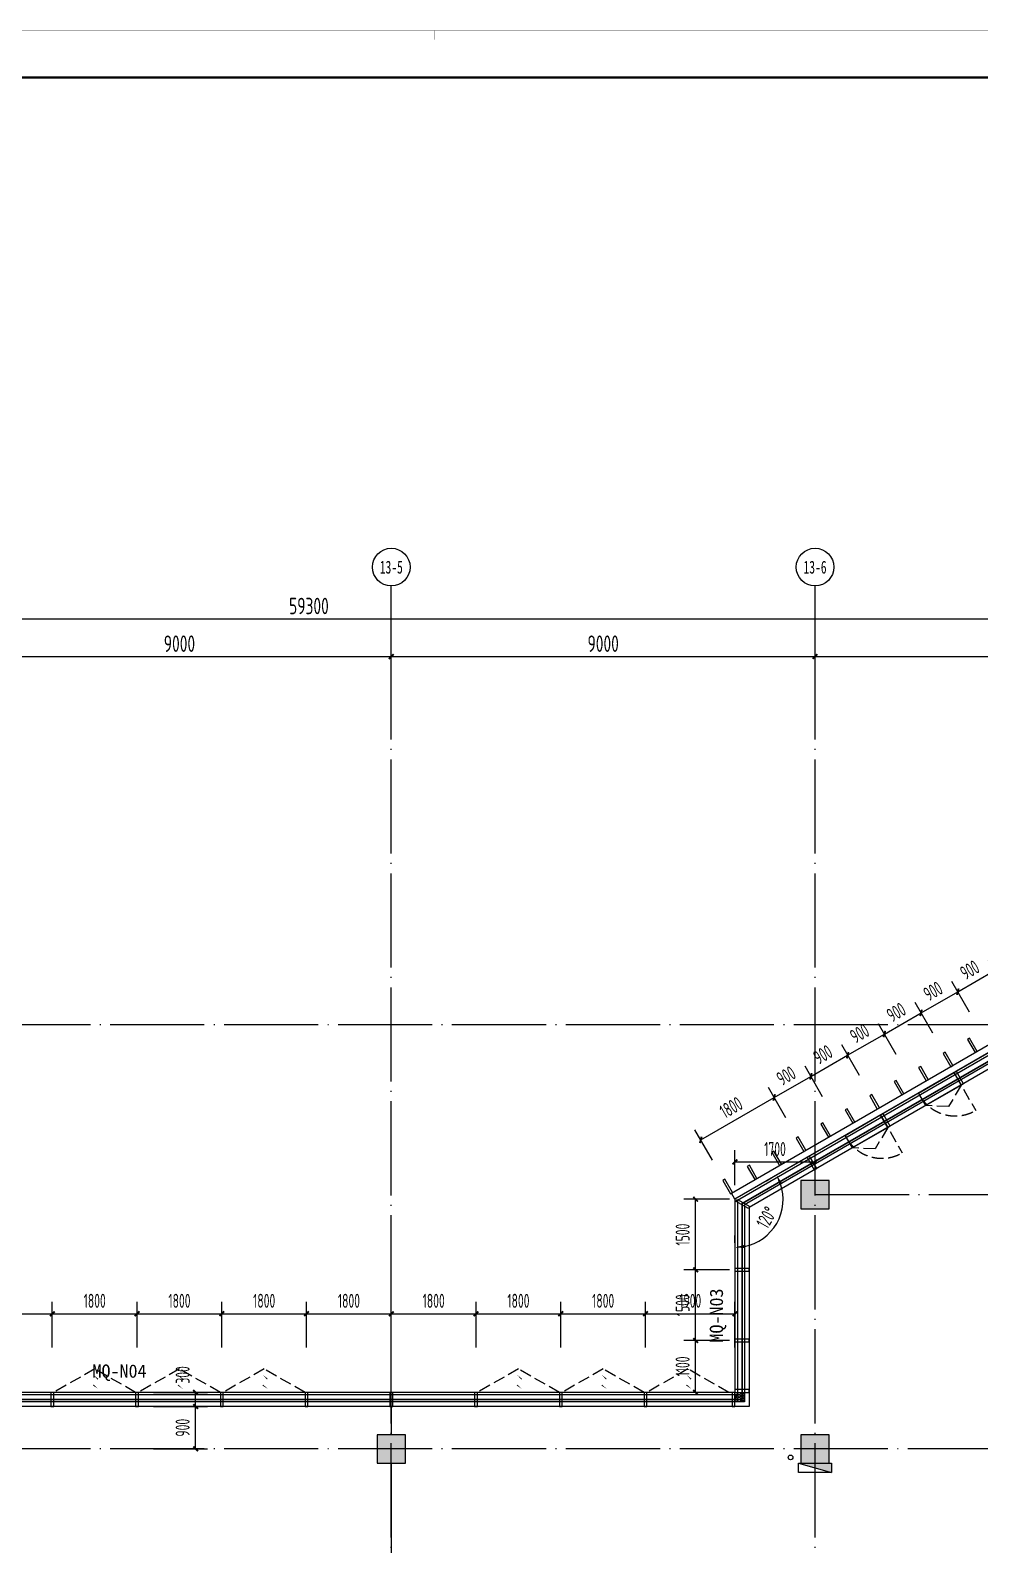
# Model space of a CAD drawing. Extents: x -228436 to 200315, y -41539 to 163917.
# Drawn here: x 22832 to 42998, y 69366 to 101517 of the extents above; entities that cross this region are included whole.
import ezdxf
from ezdxf.enums import TextEntityAlignment as Align

# ---------------------------------------------------------------- set-up
doc = ezdxf.new("R2010")
doc.units = 0
doc.header["$LTSCALE"] = 1000
doc.header["$MEASUREMENT"] = 0
for name, pattern in [('13#楼幕墙$0$DASH', [0.35, 0.25, -0.1]), ('X-104 13#平面$0$109 3#平面$0$DASH', [0.35, 0.25, -0.1]), ('X-104 13#平面$0$ACAD_ISO05W100', [34, 24, -3, 0.5, -3, 0.5, -3]), ('X-104 13#平面$0$DOTE', [2.42, 2, -0.2, 0.02, -0.2])]:
    doc.linetypes.add(name, pattern=pattern)
for name, color, linetype in [('01-标注_尺寸', 124, 'Continuous'), ('13#楼幕墙$0$A-C_幕墙龙骨', 133, 'Continuous'), ('13#楼幕墙$0$A-C_玻璃幕墙', 140, 'Continuous'), ('13#楼幕墙$0$A-C_窗', 140, 'Continuous'), ('13#楼幕墙$0$A-TECH_结构', 21, 'Continuous'), ('13#楼幕墙$0$D-铝板', 181, 'Continuous'), ('AXIS_TEXT', 7, 'Continuous'), ('PUB_HATCH', 8, 'Continuous'), ('PUB_WALL', 9, 'Continuous'), ('X-104 13#平面$0$01-标注_轴线坐标', 132, 'Continuous'), ('X-104 13#平面$0$02-TEXT_标注', 130, 'Continuous'), ('X-104 13#平面$0$02-TEXT_轴号', 7, 'Continuous'), ('X-104 13#平面$0$A-TECH_暖通', 6, 'Continuous'), ('X-104 13#平面$0$A-TECH_水', 3, 'Continuous'), ('X-104 13#平面$0$A-TECH_结构', 21, 'Continuous'), ('X-104 13#平面$0$A_AXIS-轴线', 36, 'X-104 13#平面$0$DOTE'), ('X-104 13#平面$0$A_STR-砼柱', 51, 'Continuous')]:
    doc.layers.add(name, color=color, linetype=linetype)
doc.layers.add('X-104 13#平面$0$000套内', color=226, linetype='Continuous', lineweight=30, plot=False)
doc.styles.add('_TCH_DIM_T3', font='ros1.shx', dxfattribs={"width": 0.705882, "bigfont": 'jd.shx'})
doc.styles.add('COMPLEX', font='COMPLEX')
doc.styles.add('X-104 13#平面$0$_TCH_AXIS', font='STXIHEI_0.TTF', dxfattribs={"width": 0.75})
doc.styles.add('X-104 13#平面$0$_TCH_DIM_T3', font='ros1.shx', dxfattribs={"width": 0.8, "bigfont": 'jd.shx'})
doc.dimstyles.new('_TCH_ARCH&&100', dxfattribs={"dimtxt": 297.5, "dimasz": 100, "dimexe": 250, "dimexo": 300, "dimgap": 126.25, "dimtad": 1, "dimdec": 0, "dimzin": 0, "dimdsep": 46, "dimtxsty": '_TCH_DIM_T3', "dimblk": 'ARCHTICK', "dimcen": 0.09, "dimclrt": 7, "dimazin": 2, "dimtfac": 1, "dimtdec": 0, "dimtix": 1, "dimtmove": 2, "dimatfit": 3, "dimfxl": 0, "dimtolj": 1, "dimtzin": 0, "dimarcsym": 0})
doc.dimstyles.new('_TCH_ARROW&&100', dxfattribs={"dimtxt": 297.5, "dimasz": 200, "dimexe": 250, "dimexo": 300, "dimgap": 100, "dimtad": 1, "dimdec": 0, "dimzin": 0, "dimdsep": 46, "dimtxsty": '_TCH_DIM_T3', "dimcen": 0.09, "dimclrt": 7, "dimazin": 2, "dimtfac": 1, "dimtdec": 0, "dimtix": 1, "dimtmove": 2, "dimatfit": 3, "dimfxl": 0, "dimtolj": 1, "dimtzin": 0, "dimarcsym": 0})
doc.dimstyles.new('X-104 13#平面$0$_TCH_ARCH&&100', dxfattribs={"dimtxt": 350, "dimasz": 100, "dimexe": 250, "dimexo": 300, "dimgap": 100, "dimtad": 1, "dimdec": 0, "dimzin": 0, "dimdsep": 46, "dimtxsty": 'X-104 13#平面$0$_TCH_DIM_T3', "dimblk": 'X-104 13#平面$0$_ArchTick', "dimcen": 0.09, "dimclrt": 7, "dimazin": 2, "dimtfac": 1, "dimtdec": 0, "dimtix": 1, "dimtmove": 2, "dimatfit": 3, "dimfxl": 0, "dimtolj": 1, "dimtzin": 0, "dimarcsym": 0})

# ---------------------------------------------------------------- blocks, each defined once
blk = doc.blocks.new('图框-A1')
for points, const_width in [([(0, 0), (841, 0), (841, 594), (0, 594)], 0.05), ([(766, 584), (25, 584), (25, 10), (766, 10)], 0.5)]:
    blk.add_lwpolyline(points, close=True, dxfattribs=dict(const_width=const_width))
at = {"const_width": 0.05}
blk.add_lwpolyline([(420.5, 594), (420.5, 592)], dxfattribs=at)
blk = doc.blocks.new('13#楼幕墙$0$A$C2B4E24BF')
at = {"linetype": '13#楼幕墙$0$DASH'}
for points in [[(5, 50), (5, 920)], [(5, 300), (460, 557), (875, 300)]]:
    blk.add_lwpolyline(points, dxfattribs=at)
blk.add_lwpolyline([(5, 0), (875, 0), (875, 300), (5, 300)], close=True)
blk.add_arc((5, 50), 870, 0, 90, dxfattribs=at)
blk = doc.blocks.new('13#楼幕墙$0$A$C62EA228A')
at = {"linetype": '13#楼幕墙$0$DASH'}
blk.add_lwpolyline([(10, -300), (-860, -797), (-1730, -300)], dxfattribs=at)
at = {"layer": '13#楼幕墙$0$A-C_玻璃幕墙', "color": 1}
blk.add_lwpolyline([(-889, -674, 0, 25, 0), (-792, -580, 0, 0, 0), (-890, -456, 25, 0, 0), (-786, -374, 0, 0, 0)], format="xyseb", dxfattribs=at)
blk = doc.blocks.new('13#楼幕墙$0$ccdididi')
blk.add_lwpolyline([(50, 325), (0, 325), (0, 0), (50, 0)], close=True)
blk = doc.blocks.new('13#楼幕墙$0$A$C7A413A1D')
blk.add_lwpolyline([(-70, -300), (-10, -300), (-10, 0), (-70, 0)], close=True)
blk = doc.blocks.new('13#楼幕墙$0$$LinePat$岩棉板')
at = {"color": 0}
for p, q in [((0, -17), (12, -67)), ((12, -67), (24, -17))]:
    blk.add_line(p, q, dxfattribs=at)
for centre, start, end in [((12, -17), 0, 180), ((0, -67), 270, 0), ((24, -67), 180, 270)]:
    blk.add_arc(centre, 12, start, end, dxfattribs=at)
at = {"layer": 'Defpoints'}
blk.add_point((0, 0), dxfattribs=at)
at = {"layer": 'Defpoints', "color": 0}
blk.add_point((24, -84), dxfattribs=at)
blk = doc.blocks.new('*U121')
for points in [[(150, 150), (150, 200), (0, 200), (0, 0), (150, 0)], [(150, 0), (200, 0), (200, 150), (150, 150)]]:
    blk.add_lwpolyline(points)
at = {"color": 8, "yscale": 1.782568518697715, "zscale": 1.782568518697715}
for p, xscale, rotation in [((150, 200), 2.083067894769967, 270), ((150, 150), 2.083067894769967, 270), ((150, 100), 2.083067894769967, 270), ((150, 50), 2.083067894769967, 270), ((200, 0), 2.083333331597222, 180)]:
    blk.add_blockref('13#楼幕墙$0$$LinePat$岩棉板', p, dxfattribs=dict(at, xscale=xscale, rotation=rotation))
blk = doc.blocks.new('13#楼幕墙')
at = {"layer": '13#楼幕墙$0$A-C_幕墙龙骨'}
blk.add_lwpolyline([(38113, 76548), (38087, 76505), (37828, 76655), (37853, 76698)], close=True, dxfattribs=at)
at = {"layer": '13#楼幕墙$0$A-C_玻璃幕墙'}
for p, q in [((53293, 85645), (37800, 76700)), ((53288, 85584), (37850, 76671)), ((53272, 85402), (38000, 76585)), ((37800, 76700), (37800, 72600)), ((37850, 76671), (37850, 72550)), ((38000, 76585), (38000, 72400)), ((38000, 72400), (12440, 72400)), ((37850, 72550), (12485, 72550)), ((37800, 72600), (12500, 72600))]:
    blk.add_line(p, q, dxfattribs=at)
at = {"layer": '13#楼幕墙$0$A-TECH_结构'}
blk.add_lwpolyline([(4402, 77600), (-600, 77600), (-600, 60000), (21800, 60000), (21800, 61600), (58100, 61600), (58100, 81220), (53261, 85280), (38100, 76527), (38100, 72300), (12410, 72300), (4402, 77600)], dxfattribs=at)
at = {"layer": '13#楼幕墙$0$D-铝板'}
blk.add_lwpolyline([(37725, 76830), (53309, 85827), (53293, 85645), (37800, 76700)], close=True, dxfattribs=at)
at = {"layer": '13#楼幕墙$0$A-C_幕墙龙骨'}
for p, rotation in [((42514, 79416), 29.95337307627283), ((40954, 78518), 29.95337307627283), ((39394, 77619), 29.95337307627283), ((37800, 75240), 90), ((37800, 73740), 90), ((37800, 72670), 90)]:
    blk.add_blockref('13#楼幕墙$0$A$C7A413A1D', p, dxfattribs=dict(at, rotation=rotation))
for p in [(23340, 72600), (25140, 72600), (26940, 72600), (28740, 72600), (30540, 72600), (32340, 72600), (34140, 72600), (35940, 72600), (37810, 72600)]:
    blk.add_blockref('13#楼幕墙$0$A$C7A413A1D', p, dxfattribs=at)
at = {"layer": '13#楼幕墙$0$A-C_幕墙龙骨', "xscale": -1}
blk.add_blockref('*U121', (38000, 72400), dxfattribs=at)
at = {"layer": '13#楼幕墙$0$A-C_窗', "rotation": 209.9533730763658}
for p in [(42457, 79384), (40898, 78485)]:
    blk.add_blockref('13#楼幕墙$0$A$C2B4E24BF', p, dxfattribs=at)
at = {"layer": '13#楼幕墙$0$A-C_窗', "xscale": -1, "rotation": 180}
for p in [(25060, 72300), (26860, 72300), (28660, 72300), (34060, 72300), (35860, 72300), (37660, 72300)]:
    blk.add_blockref('13#楼幕墙$0$A$C62EA228A', p, dxfattribs=at)
at = {"layer": '13#楼幕墙$0$D-铝板', "rotation": 29.95337307636523}
for p in [(42902, 79813), (42382, 79514), (41863, 79214), (41343, 78915), (40823, 78615), (40303, 78315), (39783, 78016), (39263, 77716), (38743, 77417), (38224, 77117), (37704, 76818)]:
    blk.add_blockref('13#楼幕墙$0$ccdididi', p, dxfattribs=at)
blk = doc.blocks.new('_AXISO')
blk.add_circle((0, 0), 0.5)
at = {"layer": 'AXIS_TEXT', "style": 'COMPLEX', "width": 1.041667}
blk.add_attdef('A', text='', height=0.56, dxfattribs=at).set_placement((-0.25, -0.28), (0.25, -0.28), align=Align.FIT)
blk = doc.blocks.new('X-104 13#平面$0$_ArchTick')
at = {"color": 0, "linetype": 'ByBlock', "const_width": 0.4}
blk.add_lwpolyline([(-0.5, -0.5), (0.5, 0.5)], dxfattribs=at)
blk = doc.blocks.new('*D751')
at = {"layer": 'Defpoints', "color": 0, "transparency": 16777216}
for p in [(58400, 26620), (-900, 24620), (58400, 24620)]:
    blk.add_point(p, dxfattribs=at)
at = {"layer": 'X-104 13#平面$0$01-标注_轴线坐标', "color": 0, "lineweight": -2, "transparency": 16777216}
for p, q in [((-900, 24920), (-900, 26870)), ((58400, 24920), (58400, 26870)), ((-900, 26620), (58400, 26620))]:
    blk.add_line(p, q, dxfattribs=at)
at = {"layer": 'X-104 13#平面$0$01-标注_轴线坐标', "color": 0, "lineweight": -2, "transparency": 16777216, "xscale": 100, "yscale": 100, "zscale": 100, "rotation": 180}
blk.add_blockref('X-104 13#平面$0$_ArchTick', (-900, 26620), dxfattribs=at)
at = {"layer": 'X-104 13#平面$0$01-标注_轴线坐标', "color": 0, "lineweight": -2, "transparency": 16777216, "xscale": 100, "yscale": 100, "zscale": 100}
blk.add_blockref('X-104 13#平面$0$_ArchTick', (58400, 26620), dxfattribs=at)
at = {"layer": 'X-104 13#平面$0$01-标注_轴线坐标', "color": 7, "transparency": 16777216, "insert": (28750, 26895), "char_height": 350, "attachment_point": 5, "style": 'X-104 13#平面$0$_TCH_DIM_T3'}
blk.add_mtext('\\A1;59300', dxfattribs=at)
blk = doc.blocks.new('*D756')
at = {"layer": 'Defpoints', "color": 0, "transparency": 16777216}
for p in [(30500, 25820), (21500, 24620), (30500, 24620)]:
    blk.add_point(p, dxfattribs=at)
at = {"layer": 'X-104 13#平面$0$01-标注_轴线坐标', "color": 0, "lineweight": -2, "transparency": 16777216}
for p, q in [((21500, 24920), (21500, 26070)), ((30500, 24920), (30500, 26070)), ((21500, 25820), (30500, 25820))]:
    blk.add_line(p, q, dxfattribs=at)
at = {"layer": 'X-104 13#平面$0$01-标注_轴线坐标', "color": 0, "lineweight": -2, "transparency": 16777216, "xscale": 100, "yscale": 100, "zscale": 100, "rotation": 180}
blk.add_blockref('X-104 13#平面$0$_ArchTick', (21500, 25820), dxfattribs=at)
at = {"layer": 'X-104 13#平面$0$01-标注_轴线坐标', "color": 0, "lineweight": -2, "transparency": 16777216, "xscale": 100, "yscale": 100, "zscale": 100}
blk.add_blockref('X-104 13#平面$0$_ArchTick', (30500, 25820), dxfattribs=at)
at = {"layer": 'X-104 13#平面$0$01-标注_轴线坐标', "color": 7, "transparency": 16777216, "insert": (26000, 26095), "char_height": 350, "attachment_point": 5, "style": 'X-104 13#平面$0$_TCH_DIM_T3'}
blk.add_mtext('\\A1;9000', dxfattribs=at)
blk = doc.blocks.new('*D757')
at = {"layer": 'Defpoints', "color": 0, "transparency": 16777216}
for p in [(39500, 25820), (30500, 24620), (39500, 24620)]:
    blk.add_point(p, dxfattribs=at)
at = {"layer": 'X-104 13#平面$0$01-标注_轴线坐标', "color": 0, "lineweight": -2, "transparency": 16777216}
for p, q in [((30500, 24920), (30500, 26070)), ((39500, 24920), (39500, 26070)), ((30500, 25820), (39500, 25820))]:
    blk.add_line(p, q, dxfattribs=at)
at = {"layer": 'X-104 13#平面$0$01-标注_轴线坐标', "color": 0, "lineweight": -2, "transparency": 16777216, "xscale": 100, "yscale": 100, "zscale": 100, "rotation": 180}
blk.add_blockref('X-104 13#平面$0$_ArchTick', (30500, 25820), dxfattribs=at)
at = {"layer": 'X-104 13#平面$0$01-标注_轴线坐标', "color": 0, "lineweight": -2, "transparency": 16777216, "xscale": 100, "yscale": 100, "zscale": 100}
blk.add_blockref('X-104 13#平面$0$_ArchTick', (39500, 25820), dxfattribs=at)
at = {"layer": 'X-104 13#平面$0$01-标注_轴线坐标', "color": 7, "transparency": 16777216, "insert": (35000, 26095), "char_height": 350, "attachment_point": 5, "style": 'X-104 13#平面$0$_TCH_DIM_T3'}
blk.add_mtext('\\A1;9000', dxfattribs=at)
blk = doc.blocks.new('*D758')
at = {"layer": 'Defpoints', "color": 0, "transparency": 16777216}
for p in [(48500, 25820), (39500, 24620), (48500, 24620)]:
    blk.add_point(p, dxfattribs=at)
at = {"layer": 'X-104 13#平面$0$01-标注_轴线坐标', "color": 0, "lineweight": -2, "transparency": 16777216}
for p, q in [((39500, 24920), (39500, 26070)), ((48500, 24920), (48500, 26070)), ((39500, 25820), (48500, 25820))]:
    blk.add_line(p, q, dxfattribs=at)
at = {"layer": 'X-104 13#平面$0$01-标注_轴线坐标', "color": 0, "lineweight": -2, "transparency": 16777216, "xscale": 100, "yscale": 100, "zscale": 100, "rotation": 180}
blk.add_blockref('X-104 13#平面$0$_ArchTick', (39500, 25820), dxfattribs=at)
at = {"layer": 'X-104 13#平面$0$01-标注_轴线坐标', "color": 0, "lineweight": -2, "transparency": 16777216, "xscale": 100, "yscale": 100, "zscale": 100}
blk.add_blockref('X-104 13#平面$0$_ArchTick', (48500, 25820), dxfattribs=at)
at = {"layer": 'X-104 13#平面$0$01-标注_轴线坐标', "color": 7, "transparency": 16777216, "insert": (44000, 26095), "char_height": 350, "attachment_point": 5, "style": 'X-104 13#平面$0$_TCH_DIM_T3'}
blk.add_mtext('\\A1;9000', dxfattribs=at)
blk = doc.blocks.new('X-104 13#平面$0$$TwtSys$00000434')
for p, q in [((-0.5, 0.5), (-0.5, -0.5)), ((-0.5, -0.5), (0.5, 0.5)), ((0.5, 0.5), (-0.5, 0.5)), ((0.5, -0.5), (0.5, 0.5)), ((-0.5, -0.5), (0.5, -0.5))]:
    blk.add_line(p, q)
blk.add_solid([(0.5, -0.5), (0.5, 0.5), (-0.5, -0.5)])
blk = doc.blocks.new('X-104 13#平面$0$A$C55540B70')
at = {"layer": 'X-104 13#平面$0$A-TECH_水'}
blk.add_circle((-18520, 71220), 50, dxfattribs=at)
at = {"layer": 'X-104 13#平面$0$A-TECH_水', "xscale": -700, "yscale": 200, "zscale": 700, "rotation": 180}
blk.add_blockref('X-104 13#平面$0$$TwtSys$00000434', (-18000, 71000), dxfattribs=at)
blk = doc.blocks.new('_FZH')
blk.add_lwpolyline([(-0.5, -0.5), (0.5, -0.5), (0.5, 0.5), (-0.5, 0.5)], close=True)
at = {"layer": 'PUB_HATCH'}
blk.add_solid([(-0.5, -0.5), (0.5, -0.5), (-0.5, 0.5), (0.5, 0.5)], dxfattribs=at)
blk = doc.blocks.new('_ArchTick')
at = {"color": 0, "linetype": 'ByBlock', "const_width": 0.4}
blk.add_lwpolyline([(-0.5, -0.5), (0.5, 0.5)], dxfattribs=at)
blk = doc.blocks.new('*D260')
at = {"layer": '01-标注_尺寸', "color": 0, "lineweight": -2, "transparency": 16777216}
for p, q in [((37684, 73700), (36713, 73700)), ((36963, 72600), (36963, 73700)), ((37684, 72600), (36713, 72600))]:
    blk.add_line(p, q, dxfattribs=at)
at = {"layer": 'Defpoints', "color": 0, "transparency": 16777216}
for p in [(36963, 73700), (37984, 73700), (37984, 72600)]:
    blk.add_point(p, dxfattribs=at)
at = {"layer": '01-标注_尺寸', "color": 0, "lineweight": -2, "transparency": 16777216, "xscale": 100, "yscale": 100, "zscale": 100}
for p, rotation in [((36963, 73700), 90), ((36963, 72600), 270)]:
    blk.add_blockref('_ArchTick', p, dxfattribs=dict(at, rotation=rotation))
at = {"layer": '01-标注_尺寸', "color": 7, "transparency": 16777216, "insert": (36688, 73150), "char_height": 297.5, "attachment_point": 5, "rotation": 90, "style": '_TCH_DIM_T3'}
blk.add_mtext('\\A1;1100', dxfattribs=at)
blk = doc.blocks.new('*D261')
at = {"layer": '01-标注_尺寸', "color": 0, "lineweight": -2, "transparency": 16777216}
for p, q in [((37684, 75200), (36713, 75200)), ((36963, 73700), (36963, 75200)), ((37684, 73700), (36713, 73700))]:
    blk.add_line(p, q, dxfattribs=at)
at = {"layer": 'Defpoints', "color": 0, "transparency": 16777216}
for p in [(36963, 75200), (37984, 75200), (37984, 73700)]:
    blk.add_point(p, dxfattribs=at)
at = {"layer": '01-标注_尺寸', "color": 0, "lineweight": -2, "transparency": 16777216, "xscale": 100, "yscale": 100, "zscale": 100}
for p, rotation in [((36963, 75200), 90), ((36963, 73700), 270)]:
    blk.add_blockref('_ArchTick', p, dxfattribs=dict(at, rotation=rotation))
at = {"layer": '01-标注_尺寸', "color": 7, "transparency": 16777216, "insert": (36688, 74450), "char_height": 297.5, "attachment_point": 5, "rotation": 90, "style": '_TCH_DIM_T3'}
blk.add_mtext('\\A1;1500', dxfattribs=at)
blk = doc.blocks.new('*D262')
at = {"layer": '01-标注_尺寸', "color": 0, "lineweight": -2, "transparency": 16777216}
for p, q in [((37684, 76700), (36713, 76700)), ((36963, 75200), (36963, 76700)), ((37684, 75200), (36713, 75200))]:
    blk.add_line(p, q, dxfattribs=at)
at = {"layer": 'Defpoints', "color": 0, "transparency": 16777216}
for p in [(36963, 76700), (37984, 76700), (37984, 75200)]:
    blk.add_point(p, dxfattribs=at)
at = {"layer": '01-标注_尺寸', "color": 0, "lineweight": -2, "transparency": 16777216, "xscale": 100, "yscale": 100, "zscale": 100}
for p, rotation in [((36963, 76700), 90), ((36963, 75200), 270)]:
    blk.add_blockref('_ArchTick', p, dxfattribs=dict(at, rotation=rotation))
at = {"layer": '01-标注_尺寸', "color": 7, "transparency": 16777216, "insert": (36688, 75950), "char_height": 297.5, "attachment_point": 5, "rotation": 90, "style": '_TCH_DIM_T3'}
blk.add_mtext('\\A1;1500', dxfattribs=at)
blk = doc.blocks.new('*D292')
at = {"layer": '01-标注_尺寸', "color": 0, "lineweight": -2, "transparency": 16777216}
for p, q in [((25450, 72600), (26593, 72600)), ((26343, 72300), (26343, 72600)), ((25450, 72300), (26593, 72300))]:
    blk.add_line(p, q, dxfattribs=at)
at = {"layer": 'Defpoints', "color": 0, "transparency": 16777216}
for p in [(25150, 72600), (26343, 72600), (25150, 72300)]:
    blk.add_point(p, dxfattribs=at)
at = {"layer": '01-标注_尺寸', "color": 0, "lineweight": -2, "transparency": 16777216, "xscale": 100, "yscale": 100, "zscale": 100}
for p, rotation in [((26343, 72600), 90), ((26343, 72300), 270)]:
    blk.add_blockref('_ArchTick', p, dxfattribs=dict(at, rotation=rotation))
at = {"layer": '01-标注_尺寸', "color": 7, "transparency": 16777216, "insert": (26068, 72970), "char_height": 297.5, "attachment_point": 5, "rotation": 90, "style": '_TCH_DIM_T3'}
blk.add_mtext('\\A1;300', dxfattribs=at)
blk = doc.blocks.new('*D293')
at = {"layer": '01-标注_尺寸', "color": 0, "lineweight": -2, "transparency": 16777216}
for p, q in [((25450, 72300), (26593, 72300)), ((26343, 71400), (26343, 72300)), ((25450, 71400), (26593, 71400))]:
    blk.add_line(p, q, dxfattribs=at)
at = {"layer": 'Defpoints', "color": 0, "transparency": 16777216}
for p in [(25150, 72300), (26343, 72300), (25150, 71400)]:
    blk.add_point(p, dxfattribs=at)
at = {"layer": '01-标注_尺寸', "color": 0, "lineweight": -2, "transparency": 16777216, "xscale": 100, "yscale": 100, "zscale": 100}
for p, rotation in [((26343, 72300), 90), ((26343, 71400), 270)]:
    blk.add_blockref('_ArchTick', p, dxfattribs=dict(at, rotation=rotation))
at = {"layer": '01-标注_尺寸', "color": 7, "transparency": 16777216, "insert": (26068, 71850), "char_height": 297.5, "attachment_point": 5, "rotation": 90, "style": '_TCH_DIM_T3'}
blk.add_mtext('\\A1;900', dxfattribs=at)
blk = doc.blocks.new('*D534')
at = {"layer": '01-标注_尺寸', "color": 0, "lineweight": -2, "transparency": 16777216}
for p, q in [((21500, 73550), (21500, 74519)), ((23300, 73550), (23300, 74519)), ((21500, 74269), (23300, 74269))]:
    blk.add_line(p, q, dxfattribs=at)
at = {"layer": 'Defpoints', "color": 0, "transparency": 16777216}
for p in [(23300, 74269), (21500, 73250), (23300, 73250)]:
    blk.add_point(p, dxfattribs=at)
at = {"layer": '01-标注_尺寸', "color": 0, "lineweight": -2, "transparency": 16777216, "xscale": 100, "yscale": 100, "zscale": 100, "rotation": 180}
blk.add_blockref('_ArchTick', (21500, 74269), dxfattribs=at)
at = {"layer": '01-标注_尺寸', "color": 0, "lineweight": -2, "transparency": 16777216, "xscale": 100, "yscale": 100, "zscale": 100}
blk.add_blockref('_ArchTick', (23300, 74269), dxfattribs=at)
at = {"layer": '01-标注_尺寸', "color": 7, "transparency": 16777216, "insert": (22400, 74544), "char_height": 297.5, "attachment_point": 5, "style": '_TCH_DIM_T3'}
blk.add_mtext('\\A1;1800', dxfattribs=at)
blk = doc.blocks.new('*D535')
at = {"layer": '01-标注_尺寸', "color": 0, "lineweight": -2, "transparency": 16777216}
for p, q in [((23300, 73550), (23300, 74519)), ((25100, 73550), (25100, 74519)), ((23300, 74269), (25100, 74269))]:
    blk.add_line(p, q, dxfattribs=at)
at = {"layer": 'Defpoints', "color": 0, "transparency": 16777216}
for p in [(25100, 74269), (23300, 73250), (25100, 73250)]:
    blk.add_point(p, dxfattribs=at)
at = {"layer": '01-标注_尺寸', "color": 0, "lineweight": -2, "transparency": 16777216, "xscale": 100, "yscale": 100, "zscale": 100, "rotation": 180}
blk.add_blockref('_ArchTick', (23300, 74269), dxfattribs=at)
at = {"layer": '01-标注_尺寸', "color": 0, "lineweight": -2, "transparency": 16777216, "xscale": 100, "yscale": 100, "zscale": 100}
blk.add_blockref('_ArchTick', (25100, 74269), dxfattribs=at)
at = {"layer": '01-标注_尺寸', "color": 7, "transparency": 16777216, "insert": (24200, 74544), "char_height": 297.5, "attachment_point": 5, "style": '_TCH_DIM_T3'}
blk.add_mtext('\\A1;1800', dxfattribs=at)
blk = doc.blocks.new('*D536')
at = {"layer": '01-标注_尺寸', "color": 0, "lineweight": -2, "transparency": 16777216}
for p, q in [((25100, 73550), (25100, 74519)), ((26900, 73550), (26900, 74519)), ((25100, 74269), (26900, 74269))]:
    blk.add_line(p, q, dxfattribs=at)
at = {"layer": 'Defpoints', "color": 0, "transparency": 16777216}
for p in [(26900, 74269), (25100, 73250), (26900, 73250)]:
    blk.add_point(p, dxfattribs=at)
at = {"layer": '01-标注_尺寸', "color": 0, "lineweight": -2, "transparency": 16777216, "xscale": 100, "yscale": 100, "zscale": 100, "rotation": 180}
blk.add_blockref('_ArchTick', (25100, 74269), dxfattribs=at)
at = {"layer": '01-标注_尺寸', "color": 0, "lineweight": -2, "transparency": 16777216, "xscale": 100, "yscale": 100, "zscale": 100}
blk.add_blockref('_ArchTick', (26900, 74269), dxfattribs=at)
at = {"layer": '01-标注_尺寸', "color": 7, "transparency": 16777216, "insert": (26000, 74544), "char_height": 297.5, "attachment_point": 5, "style": '_TCH_DIM_T3'}
blk.add_mtext('\\A1;1800', dxfattribs=at)
blk = doc.blocks.new('*D537')
at = {"layer": '01-标注_尺寸', "color": 0, "lineweight": -2, "transparency": 16777216}
for p, q in [((26900, 73550), (26900, 74519)), ((28700, 73550), (28700, 74519)), ((26900, 74269), (28700, 74269))]:
    blk.add_line(p, q, dxfattribs=at)
at = {"layer": 'Defpoints', "color": 0, "transparency": 16777216}
for p in [(28700, 74269), (26900, 73250), (28700, 73250)]:
    blk.add_point(p, dxfattribs=at)
at = {"layer": '01-标注_尺寸', "color": 0, "lineweight": -2, "transparency": 16777216, "xscale": 100, "yscale": 100, "zscale": 100, "rotation": 180}
blk.add_blockref('_ArchTick', (26900, 74269), dxfattribs=at)
at = {"layer": '01-标注_尺寸', "color": 0, "lineweight": -2, "transparency": 16777216, "xscale": 100, "yscale": 100, "zscale": 100}
blk.add_blockref('_ArchTick', (28700, 74269), dxfattribs=at)
at = {"layer": '01-标注_尺寸', "color": 7, "transparency": 16777216, "insert": (27800, 74544), "char_height": 297.5, "attachment_point": 5, "style": '_TCH_DIM_T3'}
blk.add_mtext('\\A1;1800', dxfattribs=at)
blk = doc.blocks.new('*D538')
at = {"layer": '01-标注_尺寸', "color": 0, "lineweight": -2, "transparency": 16777216}
for p, q in [((28700, 73550), (28700, 74519)), ((30500, 73550), (30500, 74519)), ((28700, 74269), (30500, 74269))]:
    blk.add_line(p, q, dxfattribs=at)
at = {"layer": 'Defpoints', "color": 0, "transparency": 16777216}
for p in [(30500, 74269), (28700, 73250), (30500, 73250)]:
    blk.add_point(p, dxfattribs=at)
at = {"layer": '01-标注_尺寸', "color": 0, "lineweight": -2, "transparency": 16777216, "xscale": 100, "yscale": 100, "zscale": 100, "rotation": 180}
blk.add_blockref('_ArchTick', (28700, 74269), dxfattribs=at)
at = {"layer": '01-标注_尺寸', "color": 0, "lineweight": -2, "transparency": 16777216, "xscale": 100, "yscale": 100, "zscale": 100}
blk.add_blockref('_ArchTick', (30500, 74269), dxfattribs=at)
at = {"layer": '01-标注_尺寸', "color": 7, "transparency": 16777216, "insert": (29600, 74544), "char_height": 297.5, "attachment_point": 5, "style": '_TCH_DIM_T3'}
blk.add_mtext('\\A1;1800', dxfattribs=at)
blk = doc.blocks.new('*D539')
at = {"layer": '01-标注_尺寸', "color": 0, "lineweight": -2, "transparency": 16777216}
for p, q in [((30500, 73550), (30500, 74519)), ((32300, 73550), (32300, 74519)), ((30500, 74269), (32300, 74269))]:
    blk.add_line(p, q, dxfattribs=at)
at = {"layer": 'Defpoints', "color": 0, "transparency": 16777216}
for p in [(32300, 74269), (30500, 73250), (32300, 73250)]:
    blk.add_point(p, dxfattribs=at)
at = {"layer": '01-标注_尺寸', "color": 0, "lineweight": -2, "transparency": 16777216, "xscale": 100, "yscale": 100, "zscale": 100, "rotation": 180}
blk.add_blockref('_ArchTick', (30500, 74269), dxfattribs=at)
at = {"layer": '01-标注_尺寸', "color": 0, "lineweight": -2, "transparency": 16777216, "xscale": 100, "yscale": 100, "zscale": 100}
blk.add_blockref('_ArchTick', (32300, 74269), dxfattribs=at)
at = {"layer": '01-标注_尺寸', "color": 7, "transparency": 16777216, "insert": (31400, 74544), "char_height": 297.5, "attachment_point": 5, "style": '_TCH_DIM_T3'}
blk.add_mtext('\\A1;1800', dxfattribs=at)
blk = doc.blocks.new('*D540')
at = {"layer": '01-标注_尺寸', "color": 0, "lineweight": -2, "transparency": 16777216}
for p, q in [((32300, 73550), (32300, 74519)), ((34100, 73550), (34100, 74519)), ((32300, 74269), (34100, 74269))]:
    blk.add_line(p, q, dxfattribs=at)
at = {"layer": 'Defpoints', "color": 0, "transparency": 16777216}
for p in [(34100, 74269), (32300, 73250), (34100, 73250)]:
    blk.add_point(p, dxfattribs=at)
at = {"layer": '01-标注_尺寸', "color": 0, "lineweight": -2, "transparency": 16777216, "xscale": 100, "yscale": 100, "zscale": 100, "rotation": 180}
blk.add_blockref('_ArchTick', (32300, 74269), dxfattribs=at)
at = {"layer": '01-标注_尺寸', "color": 0, "lineweight": -2, "transparency": 16777216, "xscale": 100, "yscale": 100, "zscale": 100}
blk.add_blockref('_ArchTick', (34100, 74269), dxfattribs=at)
at = {"layer": '01-标注_尺寸', "color": 7, "transparency": 16777216, "insert": (33200, 74544), "char_height": 297.5, "attachment_point": 5, "style": '_TCH_DIM_T3'}
blk.add_mtext('\\A1;1800', dxfattribs=at)
blk = doc.blocks.new('*D541')
at = {"layer": '01-标注_尺寸', "color": 0, "lineweight": -2, "transparency": 16777216}
for p, q in [((34100, 73550), (34100, 74519)), ((35900, 73550), (35900, 74519)), ((34100, 74269), (35900, 74269))]:
    blk.add_line(p, q, dxfattribs=at)
at = {"layer": 'Defpoints', "color": 0, "transparency": 16777216}
for p in [(35900, 74269), (34100, 73250), (35900, 73250)]:
    blk.add_point(p, dxfattribs=at)
at = {"layer": '01-标注_尺寸', "color": 0, "lineweight": -2, "transparency": 16777216, "xscale": 100, "yscale": 100, "zscale": 100, "rotation": 180}
blk.add_blockref('_ArchTick', (34100, 74269), dxfattribs=at)
at = {"layer": '01-标注_尺寸', "color": 0, "lineweight": -2, "transparency": 16777216, "xscale": 100, "yscale": 100, "zscale": 100}
blk.add_blockref('_ArchTick', (35900, 74269), dxfattribs=at)
at = {"layer": '01-标注_尺寸', "color": 7, "transparency": 16777216, "insert": (35000, 74544), "char_height": 297.5, "attachment_point": 5, "style": '_TCH_DIM_T3'}
blk.add_mtext('\\A1;1800', dxfattribs=at)
blk = doc.blocks.new('*D542')
at = {"layer": '01-标注_尺寸', "color": 0, "lineweight": -2, "transparency": 16777216}
for p, q in [((35900, 73550), (35900, 74519)), ((37800, 73550), (37800, 74519)), ((35900, 74269), (37800, 74269))]:
    blk.add_line(p, q, dxfattribs=at)
at = {"layer": 'Defpoints', "color": 0, "transparency": 16777216}
for p in [(37800, 74269), (35900, 73250), (37800, 73250)]:
    blk.add_point(p, dxfattribs=at)
at = {"layer": '01-标注_尺寸', "color": 0, "lineweight": -2, "transparency": 16777216, "xscale": 100, "yscale": 100, "zscale": 100, "rotation": 180}
blk.add_blockref('_ArchTick', (35900, 74269), dxfattribs=at)
at = {"layer": '01-标注_尺寸', "color": 0, "lineweight": -2, "transparency": 16777216, "xscale": 100, "yscale": 100, "zscale": 100}
blk.add_blockref('_ArchTick', (37800, 74269), dxfattribs=at)
at = {"layer": '01-标注_尺寸', "color": 7, "transparency": 16777216, "insert": (36850, 74544), "char_height": 297.5, "attachment_point": 5, "style": '_TCH_DIM_T3'}
blk.add_mtext('\\A1;1900', dxfattribs=at)
blk = doc.blocks.new('*D543')
at = {"layer": '01-标注_尺寸', "color": 0, "lineweight": -2, "transparency": 16777216}
for p, q in [((37074, 77961), (38633, 78860)), ((38882, 78427), (38509, 79076)), ((37322, 77529), (36949, 78177))]:
    blk.add_line(p, q, dxfattribs=at)
at = {"layer": 'Defpoints', "color": 0, "transparency": 16777216}
for p in [(38633, 78860), (39032, 78168), (37472, 77269)]:
    blk.add_point(p, dxfattribs=at)
at = {"layer": '01-标注_尺寸', "color": 0, "lineweight": -2, "transparency": 16777216, "xscale": 100, "yscale": 100, "zscale": 100}
for p, rotation in [((38633, 78860), 29.95337307636666), ((37074, 77961), 209.9533730763666)]:
    blk.add_blockref('_ArchTick', p, dxfattribs=dict(at, rotation=rotation))
at = {"layer": '01-标注_尺寸', "color": 7, "transparency": 16777216, "insert": (37716, 78648), "char_height": 297.5, "attachment_point": 5, "rotation": 29.9534, "style": '_TCH_DIM_T3'}
blk.add_mtext('\\A1;1800', dxfattribs=at)
blk = doc.blocks.new('*D544')
at = {"layer": '01-标注_尺寸', "color": 0, "lineweight": -2, "transparency": 16777216}
for p, q in [((39662, 78877), (39288, 79525)), ((38633, 78860), (39413, 79309)), ((38882, 78427), (38509, 79076))]:
    blk.add_line(p, q, dxfattribs=at)
at = {"layer": 'Defpoints', "color": 0, "transparency": 16777216}
for p in [(39413, 79309), (39812, 78617), (39032, 78168)]:
    blk.add_point(p, dxfattribs=at)
at = {"layer": '01-标注_尺寸', "color": 0, "lineweight": -2, "transparency": 16777216, "xscale": 100, "yscale": 100, "zscale": 100}
for p, rotation in [((39413, 79309), 29.9533730763667), ((38633, 78860), 209.9533730763667)]:
    blk.add_blockref('_ArchTick', p, dxfattribs=dict(at, rotation=rotation))
at = {"layer": '01-标注_尺寸', "color": 7, "transparency": 16777216, "insert": (38886, 79322), "char_height": 297.5, "attachment_point": 5, "rotation": 29.9534, "style": '_TCH_DIM_T3'}
blk.add_mtext('\\A1;900', dxfattribs=at)
blk = doc.blocks.new('*D545')
at = {"layer": '01-标注_尺寸', "color": 0, "lineweight": -2, "transparency": 16777216}
for p, q in [((39413, 79309), (40193, 79758)), ((40442, 79326), (40068, 79975)), ((39662, 78877), (39288, 79525))]:
    blk.add_line(p, q, dxfattribs=at)
at = {"layer": 'Defpoints', "color": 0, "transparency": 16777216}
for p in [(40193, 79758), (40592, 79066), (39812, 78617)]:
    blk.add_point(p, dxfattribs=at)
at = {"layer": '01-标注_尺寸', "color": 0, "lineweight": -2, "transparency": 16777216, "xscale": 100, "yscale": 100, "zscale": 100}
for p, rotation in [((40193, 79758), 29.95337307636573), ((39413, 79309), 209.9533730763658)]:
    blk.add_blockref('_ArchTick', p, dxfattribs=dict(at, rotation=rotation))
at = {"layer": '01-标注_尺寸', "color": 7, "transparency": 16777216, "insert": (39666, 79772), "char_height": 297.5, "attachment_point": 5, "rotation": 29.9534, "style": '_TCH_DIM_T3'}
blk.add_mtext('\\A1;900', dxfattribs=at)
blk = doc.blocks.new('*D546')
at = {"layer": '01-标注_尺寸', "color": 0, "lineweight": -2, "transparency": 16777216}
for p, q in [((41222, 79776), (40848, 80424)), ((40193, 79758), (40973, 80208)), ((40442, 79326), (40068, 79975))]:
    blk.add_line(p, q, dxfattribs=at)
at = {"layer": 'Defpoints', "color": 0, "transparency": 16777216}
for p in [(40973, 80208), (41371, 79516), (40592, 79066)]:
    blk.add_point(p, dxfattribs=at)
at = {"layer": '01-标注_尺寸', "color": 0, "lineweight": -2, "transparency": 16777216, "xscale": 100, "yscale": 100, "zscale": 100}
for p, rotation in [((40973, 80208), 29.95337307636692), ((40193, 79758), 209.9533730763669)]:
    blk.add_blockref('_ArchTick', p, dxfattribs=dict(at, rotation=rotation))
at = {"layer": '01-标注_尺寸', "color": 7, "transparency": 16777216, "insert": (40446, 80221), "char_height": 297.5, "attachment_point": 5, "rotation": 29.9534, "style": '_TCH_DIM_T3'}
blk.add_mtext('\\A1;900', dxfattribs=at)
blk = doc.blocks.new('*D547')
at = {"layer": '01-标注_尺寸', "color": 0, "lineweight": -2, "transparency": 16777216}
for p, q in [((42001, 80225), (41628, 80874)), ((41222, 79776), (40848, 80424)), ((40973, 80208), (41752, 80657))]:
    blk.add_line(p, q, dxfattribs=at)
at = {"layer": 'Defpoints', "color": 0, "transparency": 16777216}
for p in [(41752, 80657), (42151, 79965), (41371, 79516)]:
    blk.add_point(p, dxfattribs=at)
at = {"layer": '01-标注_尺寸', "color": 0, "lineweight": -2, "transparency": 16777216, "xscale": 100, "yscale": 100, "zscale": 100}
for p, rotation in [((41752, 80657), 29.9533730763663), ((40973, 80208), 209.9533730763663)]:
    blk.add_blockref('_ArchTick', p, dxfattribs=dict(at, rotation=rotation))
at = {"layer": '01-标注_尺寸', "color": 7, "transparency": 16777216, "insert": (41225, 80671), "char_height": 297.5, "attachment_point": 5, "rotation": 29.9534, "style": '_TCH_DIM_T3'}
blk.add_mtext('\\A1;900', dxfattribs=at)
blk = doc.blocks.new('*D548')
at = {"layer": '01-标注_尺寸', "color": 0, "lineweight": -2, "transparency": 16777216}
for p, q in [((41752, 80657), (42532, 81106)), ((42781, 80674), (42407, 81323)), ((42001, 80225), (41628, 80874))]:
    blk.add_line(p, q, dxfattribs=at)
at = {"layer": 'Defpoints', "color": 0, "transparency": 16777216}
for p in [(42532, 81106), (42931, 80414), (42151, 79965)]:
    blk.add_point(p, dxfattribs=at)
at = {"layer": '01-标注_尺寸', "color": 0, "lineweight": -2, "transparency": 16777216, "xscale": 100, "yscale": 100, "zscale": 100}
for p, rotation in [((42532, 81106), 29.95337307636682), ((41752, 80657), 209.9533730763668)]:
    blk.add_blockref('_ArchTick', p, dxfattribs=dict(at, rotation=rotation))
at = {"layer": '01-标注_尺寸', "color": 7, "transparency": 16777216, "insert": (42005, 81120), "char_height": 297.5, "attachment_point": 5, "rotation": 29.9534, "style": '_TCH_DIM_T3'}
blk.add_mtext('\\A1;900', dxfattribs=at)
blk = doc.blocks.new('*D549')
at = {"layer": '01-标注_尺寸', "color": 0, "lineweight": -2, "transparency": 16777216}
for p, q in [((43561, 81124), (43187, 81772)), ((42532, 81106), (43312, 81556)), ((42781, 80674), (42407, 81323))]:
    blk.add_line(p, q, dxfattribs=at)
at = {"layer": 'Defpoints', "color": 0, "transparency": 16777216}
for p in [(43312, 81556), (43711, 80864), (42931, 80414)]:
    blk.add_point(p, dxfattribs=at)
at = {"layer": '01-标注_尺寸', "color": 0, "lineweight": -2, "transparency": 16777216, "xscale": 100, "yscale": 100, "zscale": 100}
for p, rotation in [((43312, 81556), 29.95337307636664), ((42532, 81106), 209.9533730763666)]:
    blk.add_blockref('_ArchTick', p, dxfattribs=dict(at, rotation=rotation))
at = {"layer": '01-标注_尺寸', "color": 7, "transparency": 16777216, "insert": (42785, 81569), "char_height": 297.5, "attachment_point": 5, "rotation": 29.9534, "style": '_TCH_DIM_T3'}
blk.add_mtext('\\A1;900', dxfattribs=at)
blk = doc.blocks.new('*D604')
at = {"layer": '01-标注_尺寸', "color": 0, "lineweight": -2, "transparency": 16777216}
for p, q in [((38599, 77161), (38469, 77086)), ((37800, 75777), (37800, 75927))]:
    blk.add_line(p, q, dxfattribs=at)
blk.add_arc((37800, 76700), 1023, 281.2245, 18.7755, dxfattribs=at)
at = {"layer": '01-标注_尺寸', "color": 0, "transparency": 16777216}
for points in [[(38738, 77015), (38798, 77043), (38686, 77211)], [(38002, 75664), (37996, 75730), (37800, 75677)]]:
    blk.add_solid(points, dxfattribs=at)
at = {"layer": 'Defpoints', "color": 0, "transparency": 16777216}
for p in [(38859, 77311), (37800, 76700), (38457, 75917), (37800, 75477)]:
    blk.add_point(p, dxfattribs=at)
at = {"layer": '01-标注_尺寸', "color": 7, "transparency": 16777216, "insert": (38470, 76313), "char_height": 297.5, "attachment_point": 5, "rotation": 60, "style": '_TCH_DIM_T3'}
blk.add_mtext('\\A1;120°', dxfattribs=at)
blk = doc.blocks.new('*D614')
at = {"layer": '01-标注_尺寸', "color": 0, "lineweight": -2, "transparency": 16777216}
for p, q in [((37800, 77000), (37800, 77741)), ((37800, 77491), (39500, 77491)), ((39500, 77000), (39500, 77741))]:
    blk.add_line(p, q, dxfattribs=at)
at = {"layer": 'Defpoints', "color": 0, "transparency": 16777216}
for p in [(39500, 77491), (37800, 76700), (39500, 76700)]:
    blk.add_point(p, dxfattribs=at)
at = {"layer": '01-标注_尺寸', "color": 0, "lineweight": -2, "transparency": 16777216, "xscale": 100, "yscale": 100, "zscale": 100, "rotation": 180}
blk.add_blockref('_ArchTick', (37800, 77491), dxfattribs=at)
at = {"layer": '01-标注_尺寸', "color": 0, "lineweight": -2, "transparency": 16777216, "xscale": 100, "yscale": 100, "zscale": 100}
blk.add_blockref('_ArchTick', (39500, 77491), dxfattribs=at)
at = {"layer": '01-标注_尺寸', "color": 7, "transparency": 16777216, "insert": (38650, 77766), "char_height": 297.5, "attachment_point": 5, "style": '_TCH_DIM_T3'}
blk.add_mtext('\\A1;1700', dxfattribs=at)
blk = doc.blocks.new('X-104 13#平面$0$轴网')
at = {"layer": 'X-104 13#平面$0$01-标注_轴线坐标'}
for p, q in [((30500, 24620.3), (30500, 27320.3)), ((39500, 24620.3), (39500, 27320.3))]:
    blk.add_line(p, q, dxfattribs=at)
at = {"layer": 'X-104 13#平面$0$A_AXIS-轴线', "linetype": 'X-104 13#平面$0$DOTE'}
for p, q in [((30500, -7401), (30500, 24620.3)), ((39500, -7401), (39500, 24620.3)), ((60408.4, 18000), (-2925, 18000)), ((60408.4, 9000), (-2925, 9000))]:
    blk.add_line(p, q, dxfattribs=at)
at = {"layer": 'X-104 13#平面$0$01-标注_轴线坐标'}
ref = blk.add_blockref('_AXISO', (30500, 27720.3), dxfattribs=dict(at, xscale=800, yscale=800, zscale=800))
ref.add_attrib('A', '13-5', dxfattribs={"layer": 'X-104 13#平面$0$02-TEXT_轴号', "height": 272.14, "style": 'X-104 13#平面$0$_TCH_AXIS', "width": 0.898302}).set_placement((30255.3, 27584.2), (30744.7, 27584.2), align=Align.FIT)
ref = blk.add_blockref('_AXISO', (39500, 27720.3), dxfattribs=dict(at, xscale=800, yscale=800, zscale=800))
ref.add_attrib('A', '13-6', dxfattribs={"layer": 'X-104 13#平面$0$02-TEXT_轴号', "height": 272.14, "style": 'X-104 13#平面$0$_TCH_AXIS', "width": 0.898302}).set_placement((39255.3, 27584.2), (39744.7, 27584.2), align=Align.FIT)
for p1, p2, distance, picture, middle in [((-900, 24620.3), (58400, 24620.3), 2000, '*D751', (28750, 26895.3)), ((21500, 24620.3), (30500, 24620.3), 1200, '*D756', (26000, 26095.3)), ((30500, 24620.3), (39500, 24620.3), 1200, '*D757', (35000, 26095.3)), ((39500, 24620.3), (48500, 24620.3), 1200, '*D758', (44000, 26095.3))]:
    dim = blk.add_aligned_dim(p1=p1, p2=p2, distance=distance, dimstyle='X-104 13#平面$0$_TCH_ARCH&&100', dxfattribs=at)
    dim.commit()
    dim.dimension.update_dxf_attribs({"geometry": picture, "text_midpoint": middle})
blk = doc.blocks.new('X-104 13#平面')
at = {"layer": 'PUB_WALL'}
for points in [[(39800, 77100), (39200, 77100), (39240, 77060), (39760, 77060)], [(39200, 77100), (39200, 76500), (39240, 76540), (39240, 77060)], [(39800, 76500), (39800, 77100), (39760, 77060), (39760, 76540)], [(39200, 76500), (39800, 76500), (39760, 76540), (39240, 76540)], [(30800, 71700), (30200, 71700), (30240, 71660), (30760, 71660)], [(30200, 71700), (30200, 71100), (30240, 71140), (30240, 71660)], [(30800, 71100), (30800, 71700), (30760, 71660), (30760, 71140)], [(39800, 71700), (39200, 71700), (39240, 71660), (39760, 71660)], [(39200, 71700), (39200, 71100), (39240, 71140), (39240, 71660)], [(39800, 71100), (39800, 71700), (39760, 71660), (39760, 71140)], [(30200, 71100), (30800, 71100), (30760, 71140), (30240, 71140)], [(39200, 71100), (39800, 71100), (39760, 71140), (39240, 71140)]]:
    blk.add_hatch(color=256, dxfattribs=at).paths.add_polyline_path(points)
at = {"layer": 'X-104 13#平面$0$000套内'}
blk.add_lwpolyline([(4100, 77750), (4100, 68700), (-750, 68700), (-750, 59850), (21950, 59850), (21950, 61450), (58250, 61450), (58250, 71300), (48400, 71300), (48400, 73450), (53400, 73450), (53400, 80500), (58250, 80500), (58250, 81290.1), (53289, 85452.6), (37950, 76613.3), (37950, 72450), (12454.9, 72450), (4447.4, 77750)], close=True, dxfattribs=at)
at = {"layer": 'X-104 13#平面$0$A-TECH_暖通', "linetype": 'X-104 13#平面$0$109 3#平面$0$DASH', "const_width": 30}
for points in [[(30500, 72300), (30500, 71700)], [(30500, 71100), (30500, 62700)]]:
    blk.add_lwpolyline(points, dxfattribs=at)
at = {"layer": 'X-104 13#平面$0$A-TECH_结构'}
blk.add_lwpolyline([(58100, 61600), (58100, 81220), (53261.3, 85280.2), (38100, 76526.8), (38100, 72300), (12409.7, 72300), (4402.3, 77600), (-600, 77600), (-600, 60000), (21800, 60000), (21800, 61600)], close=True, dxfattribs=at)
at = {"layer": 'X-104 13#平面$0$A_AXIS-轴线', "linetype": 'X-104 13#平面$0$DOTE'}
blk.add_line((39500, 76800), (60408.4, 76800), dxfattribs=at)
for name, p in [('X-104 13#平面$0$A$C55540B70', (57500, 0)), ('X-104 13#平面$0$轴网', (0, 62400))]:
    blk.add_blockref(name, p)
at = {"xscale": 100, "yscale": 100, "zscale": 100}
blk.add_blockref('图框-A1', (-10634.5, 42114.8), dxfattribs=at)
at = {"layer": 'X-104 13#平面$0$A-TECH_结构'}
blk.add_blockref('13#楼幕墙', (0, 0), dxfattribs=at)
at = {"layer": 'X-104 13#平面$0$A_STR-砼柱', "xscale": 600, "yscale": 600, "zscale": 600}
for p in [(39500, 76800), (30500, 71400), (39500, 71400)]:
    blk.add_blockref('_FZH', p, dxfattribs=at)
at = {"layer": 'X-104 13#平面$0$02-TEXT_标注', "linetype": 'X-104 13#平面$0$ACAD_ISO05W100', "style": 'X-104 13#平面$0$_TCH_AXIS'}
blk.add_text('MQ-N03', height=281.25, rotation=90, dxfattribs=at).set_placement((37545.2, 73657.8))
blk.add_text('MQ-N04', height=281.25, dxfattribs=at).set_placement((24153.2, 72911.3))

msp = doc.modelspace()

# ---------------------------------------------------------------- linework, layer by layer
msp.add_line((53293.2, 85645), (37800, 76700))
msp.add_lwpolyline([(37800, 76700), (37800, 75826.2)])

# ---------------------------------------------------------------- block references
msp.add_blockref('X-104 13#平面', (0, 0))

# ---------------------------------------------------------------- dimensions: what is measured, and where the dimension line sits
at = {"layer": '01-标注_尺寸'}
for base, p1, p2, picture, middle in [((43312.1, 81555.7), (42931, 80414.4), (43710.8, 80863.7), '*D549', (42784.9, 81569.3)), ((42532.3, 81106.3), (42151.2, 79965), (42931, 80414.4), '*D548', (42005.1, 81119.9)), ((41752.5, 80657), (41371.5, 79515.6), (42151.2, 79965), '*D547', (41225.3, 80670.5)), ((40972.7, 80207.6), (40591.7, 79066.3), (41371.5, 79515.6), '*D546', (40445.5, 80221.2)), ((40192.9, 79758.2), (39811.9, 78616.9), (40591.7, 79066.3), '*D545', (39665.7, 79771.8)), ((39413.1, 79308.9), (39032.1, 78167.6), (39811.9, 78616.9), '*D544', (38885.9, 79322.5)), ((38633.3, 78859.5), (37472.3, 77268.7), (39032.1, 78167.6), '*D543', (37716.1, 78648.3))]:
    dim = msp.add_linear_dim(base=base, p1=p1, p2=p2, angle=29.95337, dimstyle='_TCH_ARCH&&100', override={"dimgap": 0}, dxfattribs=at)
    dim.commit()
    dim.dimension.update_dxf_attribs({"geometry": picture, "text_midpoint": middle, "dimtype": 161, "text_rotation": 29.95337})
for p1, p2, distance, picture, middle in [((37800, 76700), (39500, 76700), 790.9, '*D614', (38650, 77765.9)), ((37983.9, 75200), (37983.9, 76700), 1021.1, '*D262', (36687.8, 75950)), ((37983.9, 73700), (37983.9, 75200), 1021.1, '*D261', (36687.8, 74450)), ((21500, 73250.3), (23300, 73250.3), 1018.8, '*D534', (22400, 74544.1)), ((23300, 73250.3), (25100, 73250.3), 1018.8, '*D535', (24200, 74544.1)), ((25100, 73250.3), (26900, 73250.3), 1018.8, '*D536', (26000, 74544.1)), ((26900, 73250.3), (28700, 73250.3), 1018.8, '*D537', (27800, 74544.1)), ((28700, 73250.3), (30500, 73250.3), 1018.8, '*D538', (29600, 74544.1)), ((30500, 73250.3), (32300, 73250.3), 1018.8, '*D539', (31400, 74544.1)), ((32300, 73250.3), (34100, 73250.3), 1018.8, '*D540', (33200, 74544.1)), ((34100, 73250.3), (35900, 73250.3), 1018.8, '*D541', (35000, 74544.1)), ((35900, 73250.3), (37800, 73250.3), 1018.8, '*D542', (36850, 74544.1)), ((37983.9, 72600), (37983.9, 73700), 1021.1, '*D260', (36687.8, 73150)), ((25150, 71400), (25150, 72300), -1192.8, '*D293', (26067.8, 71850))]:
    dim = msp.add_aligned_dim(p1=p1, p2=p2, distance=distance, dimstyle='_TCH_ARCH&&100', dxfattribs=at)
    dim.commit()
    dim.dimension.update_dxf_attribs({"geometry": picture, "text_midpoint": middle})
dim = msp.add_angular_dim_3p(base=(38457.3, 75916.7), center=(37800, 76700), p1=(37800, 75477.5), p2=(38858.8, 77311.3), dimstyle='_TCH_ARROW&&100', dxfattribs=at)
dim.commit()
dim.dimension.update_dxf_attribs({"geometry": '*D604', "text_midpoint": (38470.1, 76313.1)})
dim = msp.add_linear_dim(base=(26342.8, 72600), p1=(25150, 72300), p2=(25150, 72600), angle=90, dimstyle='_TCH_ARCH&&100', dxfattribs=at)
dim.commit()
dim.dimension.update_dxf_attribs({"geometry": '*D292', "text_midpoint": (26067.8, 72970), "dimtype": 161})

doc.saveas('drawing.dxf')
